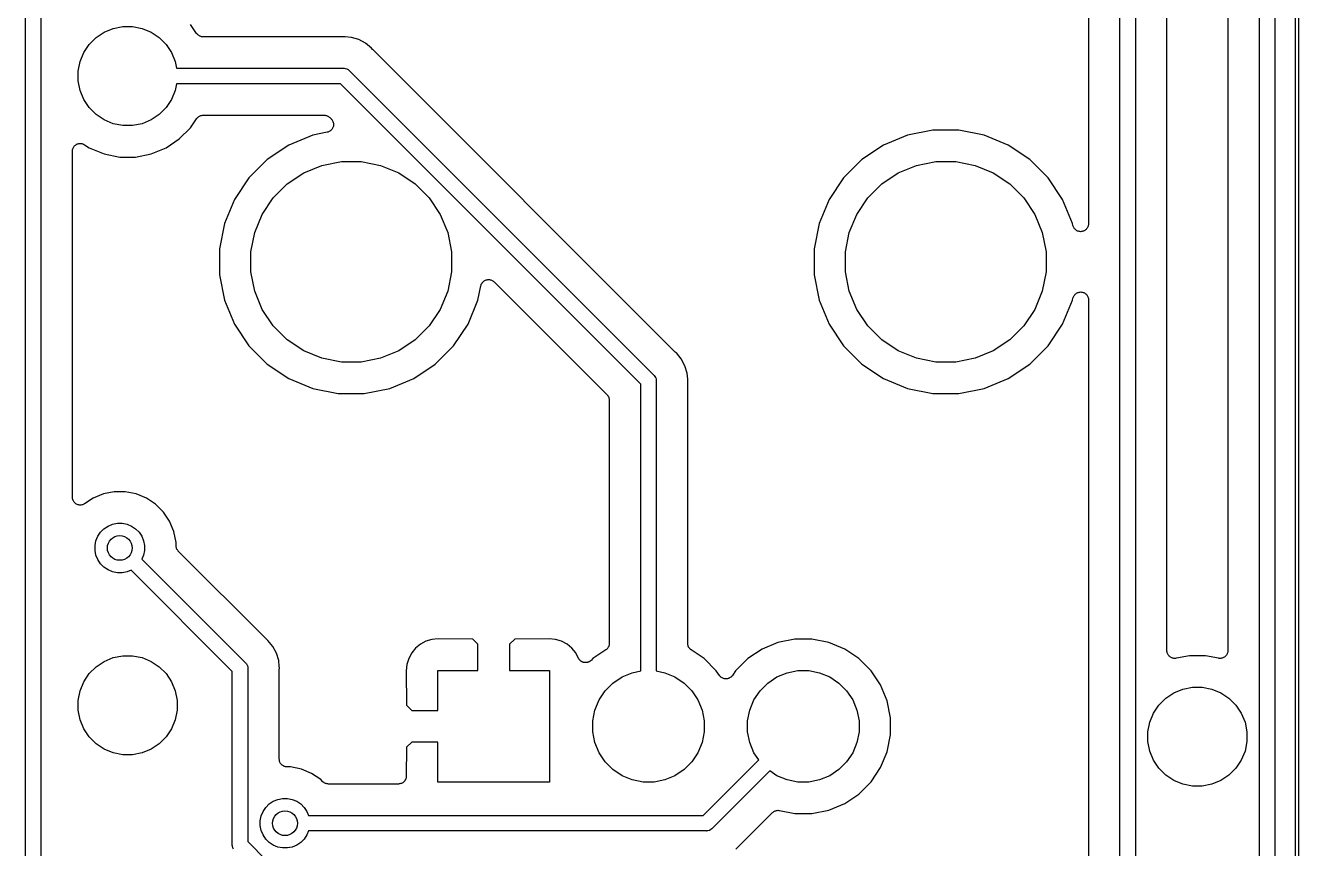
# Model space of a CAD drawing. Extents: x 19 to 115, y -142 to -17.
# Drawn here: x 94.87 to 115.42, y -119.15 to -105.86 of the extents above; entities that cross this region are included whole.
import ezdxf

# ---------------------------------------------------------------- set-up
doc = ezdxf.new("R2010")
doc.units = 0
doc.layers.add('BLACK', color=7, linetype='CONTINUOUS')

msp = doc.modelspace()

# ---------------------------------------------------------------- linework, layer by layer
at = {"layer": 'BLACK', "linetype": 'CONTINUOUS'}
for p, q in [((115.375, -142.215), (115.375, -16.705)), ((115.425, -16.6812), (115.425, -142.239)), ((115.042, -99.0481), (115.042, -130.582)), ((114.792, -130.536), (114.792, -99.0938)), ((114.284, -99.3568), (114.284, -115.957)), ((94.87, -126.739), (94.87, -99.9468)), ((95.12, -99.9011), (95.12, -126.693)), ((112.542, -122.002), (112.542, -100.694)), ((112.792, -100.648), (112.792, -121.956)), ((113.3, -115.957), (113.3, -100.679)), ((112.034, -100.957), (112.034, -109.066)), ((97.6324, -105.991), (97.536, -105.846)), ((95.8986, -106.17), (96.01, -106.059)), ((96.01, -106.059), (96.1411, -105.971)), ((96.1411, -105.971), (96.2866, -105.911)), ((96.2866, -105.911), (96.4412, -105.88)), ((96.4412, -105.88), (96.5988, -105.88)), ((96.5988, -105.88), (96.7534, -105.911)), ((96.7534, -105.911), (96.8989, -105.971)), ((96.8989, -105.971), (97.03, -106.059)), ((97.03, -106.059), (97.1414, -106.17)), ((97.6399, -106), (97.6324, -105.991)), ((97.6473, -106.009), (97.6399, -106)), ((97.6478, -106.009), (97.6473, -106.009)), ((97.6482, -106.01), (97.6478, -106.009)), ((97.6573, -106.017), (97.6482, -106.01)), ((97.6663, -106.025), (97.6573, -106.017)), ((97.6668, -106.025), (97.6663, -106.025)), ((97.6673, -106.025), (97.6668, -106.025)), ((97.6777, -106.031), (97.6673, -106.025)), ((97.688, -106.037), (97.6777, -106.031)), ((97.6886, -106.037), (97.688, -106.037)), ((97.6891, -106.037), (97.6886, -106.037)), ((97.7004, -106.041), (97.6891, -106.037)), ((97.7116, -106.044), (97.7004, -106.041)), ((97.7122, -106.044), (97.7116, -106.044)), ((97.7128, -106.044), (97.7122, -106.044)), ((97.7246, -106.046), (97.7128, -106.044)), ((97.7363, -106.047), (97.7246, -106.046)), ((97.7375, -106.047), (97.7363, -106.047)), ((97.738, -106.047), (97.7375, -106.047)), ((97.7375, -106.047), (97.7375, -106.047)), ((97.7375, -106.047), (97.7375, -106.047)), ((99.9713, -106.047), (97.738, -106.047)), ((99.9766, -106.046), (99.9713, -106.047)), ((99.982, -106.047), (99.9766, -106.046)), ((99.9837, -106.046), (99.982, -106.047)), ((100.009, -106.044), (99.9837, -106.046)), ((100.033, -106.046), (100.009, -106.044)), ((100.133, -106.056), (100.033, -106.046)), ((100.033, -106.046), (100.033, -106.046)), ((100.252, -106.092), (100.133, -106.056)), ((95.811, -106.301), (95.8986, -106.17)), ((97.1414, -106.17), (97.229, -106.301)), ((100.362, -106.151), (100.252, -106.092)), ((100.458, -106.23), (100.362, -106.151)), ((100.474, -106.25), (100.458, -106.23)), ((100.478, -106.253), (100.474, -106.25)), ((100.481, -106.258), (100.478, -106.253)), ((100.483, -106.259), (100.481, -106.258)), ((105.351, -111.127), (100.483, -106.259)), ((95.72, -106.601), (95.7507, -106.447)), ((95.7507, -106.447), (95.811, -106.301)), ((97.229, -106.301), (97.2893, -106.447)), ((97.2893, -106.447), (97.3108, -106.555)), ((95.72, -106.759), (95.72, -106.601)), ((97.3108, -106.555), (100.002, -106.555)), ((100.002, -106.555), (100.009, -106.554)), ((100.009, -106.554), (100.015, -106.555)), ((100.015, -106.555), (100.015, -106.555)), ((100.015, -106.555), (100.033, -106.557)), ((100.033, -106.557), (100.057, -106.564)), ((100.057, -106.564), (100.078, -106.576)), ((100.078, -106.576), (100.097, -106.591)), ((100.097, -106.591), (100.101, -106.596)), ((100.101, -106.596), (105.014, -111.509)), ((95.7507, -106.913), (95.72, -106.759)), ((97.3108, -106.805), (97.2893, -106.913)), ((99.9568, -106.805), (97.3108, -106.805)), ((104.805, -111.653), (99.9568, -106.805)), ((95.811, -107.059), (95.7507, -106.913)), ((95.8986, -107.19), (95.811, -107.059)), ((97.229, -107.059), (97.1414, -107.19)), ((97.2893, -106.913), (97.229, -107.059)), ((96.01, -107.301), (95.8986, -107.19)), ((97.1414, -107.19), (97.03, -107.301)), ((96.1411, -107.389), (96.01, -107.301)), ((96.2866, -107.449), (96.1411, -107.389)), ((96.4412, -107.48), (96.2866, -107.449)), ((96.5988, -107.48), (96.4412, -107.48)), ((96.7534, -107.449), (96.5988, -107.48)), ((96.8989, -107.389), (96.7534, -107.449)), ((97.03, -107.301), (96.8989, -107.389)), ((97.536, -107.514), (97.6324, -107.369)), ((97.6324, -107.369), (97.6327, -107.369)), ((97.6327, -107.369), (97.6328, -107.369)), ((97.6328, -107.369), (97.6334, -107.368)), ((97.6328, -107.369), (97.6328, -107.369)), ((97.6334, -107.368), (97.6411, -107.359)), ((97.6411, -107.359), (97.6486, -107.35)), ((97.6486, -107.35), (97.649, -107.35)), ((97.649, -107.35), (97.6494, -107.349)), ((97.6494, -107.349), (97.6587, -107.342)), ((97.6587, -107.342), (97.6678, -107.334)), ((97.6678, -107.334), (97.6683, -107.334)), ((97.6683, -107.334), (97.6688, -107.334)), ((97.6688, -107.334), (97.6793, -107.328)), ((97.6793, -107.328), (97.6896, -107.323)), ((97.6896, -107.323), (97.6902, -107.322)), ((97.6902, -107.322), (97.6908, -107.322)), ((97.6908, -107.322), (97.7021, -107.319)), ((97.7021, -107.319), (97.7134, -107.315)), ((97.7134, -107.315), (97.714, -107.315)), ((97.714, -107.315), (97.7146, -107.315)), ((97.7146, -107.315), (97.7264, -107.314)), ((97.7264, -107.314), (97.738, -107.313)), ((97.738, -107.313), (99.6938, -107.313)), ((99.6938, -107.313), (99.6942, -107.313)), ((99.6942, -107.313), (99.6942, -107.313)), ((99.6942, -107.313), (99.6943, -107.313)), ((99.6943, -107.313), (99.6956, -107.313)), ((99.6956, -107.313), (99.7072, -107.314)), ((99.7072, -107.314), (99.7189, -107.316)), ((99.7189, -107.316), (99.7195, -107.316)), ((99.7195, -107.316), (99.7202, -107.316)), ((99.7202, -107.316), (99.7314, -107.319)), ((99.7314, -107.319), (99.7426, -107.323)), ((99.7426, -107.323), (99.7432, -107.323)), ((99.7432, -107.323), (99.7438, -107.323)), ((99.7438, -107.323), (99.7541, -107.329)), ((99.7541, -107.329), (99.7644, -107.334)), ((99.7644, -107.334), (99.765, -107.335)), ((99.765, -107.335), (99.7656, -107.335)), ((99.7656, -107.335), (99.7745, -107.343)), ((99.7745, -107.343), (99.7836, -107.35)), ((99.7836, -107.35), (99.8066, -107.373)), ((99.8066, -107.373), (99.8075, -107.374)), ((99.8075, -107.374), (99.8075, -107.374)), ((99.8075, -107.374), (99.8075, -107.374)), ((99.8075, -107.374), (99.8079, -107.374)), ((99.8079, -107.374), (99.8155, -107.384)), ((99.8155, -107.384), (99.823, -107.393)), ((99.823, -107.393), (99.8231, -107.394)), ((99.8231, -107.394), (99.8233, -107.394)), ((99.8233, -107.394), (99.829, -107.405)), ((99.829, -107.405), (99.8345, -107.415)), ((99.8375, -107.501), (99.8339, -107.512)), ((99.8345, -107.415), (99.8346, -107.416)), ((99.8346, -107.416), (99.8347, -107.416)), ((99.8347, -107.416), (99.8382, -107.428)), ((99.8411, -107.489), (99.8375, -107.501)), ((99.8382, -107.428), (99.8415, -107.439)), ((99.8412, -107.489), (99.8411, -107.489)), ((99.8425, -107.476), (99.8412, -107.488)), ((99.8412, -107.488), (99.8412, -107.489)), ((99.8415, -107.439), (99.8416, -107.439)), ((99.8416, -107.439), (99.8416, -107.44)), ((99.8416, -107.44), (99.8427, -107.452)), ((99.8438, -107.464), (99.8425, -107.476)), ((99.8427, -107.452), (99.8438, -107.464)), ((99.8438, -107.464), (99.8438, -107.464)), ((99.8438, -107.464), (99.8438, -107.464)), ((97.1396, -107.839), (97.3538, -107.696)), ((97.3538, -107.696), (97.536, -107.514)), ((99.5093, -107.634), (99.122, -107.794)), ((99.7416, -107.588), (99.5093, -107.634)), ((99.7533, -107.584), (99.7416, -107.588)), ((99.7648, -107.581), (99.7533, -107.584)), ((99.765, -107.58), (99.7648, -107.581)), ((99.7653, -107.58), (99.765, -107.58)), ((99.7759, -107.575), (99.7653, -107.58)), ((99.7867, -107.569), (99.7759, -107.575)), ((99.7869, -107.569), (99.7867, -107.569)), ((99.7872, -107.569), (99.7869, -107.569)), ((99.7964, -107.561), (99.7872, -107.569)), ((99.806, -107.553), (99.7964, -107.561)), ((99.8062, -107.553), (99.806, -107.553)), ((99.8064, -107.553), (99.8062, -107.553)), ((99.814, -107.544), (99.8064, -107.553)), ((99.8218, -107.534), (99.814, -107.544)), ((99.822, -107.534), (99.8218, -107.534)), ((99.8222, -107.534), (99.822, -107.534)), ((99.8279, -107.523), (99.8222, -107.534)), ((99.8337, -107.513), (99.8279, -107.523)), ((99.8338, -107.512), (99.8337, -107.513)), ((99.8339, -107.512), (99.8338, -107.512)), ((109.109, -107.634), (108.722, -107.794)), ((109.52, -107.552), (109.109, -107.634)), ((109.94, -107.552), (109.52, -107.552)), ((110.351, -107.634), (109.94, -107.552)), ((110.738, -107.794), (110.351, -107.634)), ((95.628, -107.893), (95.6294, -107.881)), ((95.628, -107.894), (95.628, -107.893)), ((95.628, -107.893), (95.628, -107.893)), ((95.628, -107.893), (95.628, -107.893)), ((95.628, -107.895), (95.628, -107.894)), ((95.628, -113.482), (95.628, -107.895)), ((95.6294, -107.881), (95.6307, -107.869)), ((95.6307, -107.869), (95.6308, -107.868)), ((95.6307, -107.869), (95.6307, -107.869)), ((95.6308, -107.868), (95.6344, -107.857)), ((95.6344, -107.857), (95.638, -107.845)), ((95.638, -107.845), (95.6382, -107.845)), ((95.6382, -107.845), (95.6383, -107.845)), ((95.6383, -107.845), (95.6441, -107.834)), ((95.6441, -107.834), (95.6499, -107.823)), ((95.6499, -107.823), (95.6501, -107.823)), ((95.6501, -107.823), (95.6502, -107.823)), ((95.6502, -107.823), (95.658, -107.814)), ((95.658, -107.814), (95.6657, -107.804)), ((95.6657, -107.804), (95.666, -107.804)), ((95.666, -107.804), (95.6661, -107.804)), ((95.6661, -107.804), (95.6756, -107.796)), ((95.6756, -107.796), (95.685, -107.789)), ((95.685, -107.789), (95.6852, -107.789)), ((95.6852, -107.789), (95.6854, -107.788)), ((95.6854, -107.788), (95.6962, -107.783)), ((95.6962, -107.783), (95.7069, -107.777)), ((95.7069, -107.777), (95.7072, -107.777)), ((95.7072, -107.777), (95.7074, -107.777)), ((95.7074, -107.777), (95.719, -107.774)), ((95.719, -107.774), (95.7306, -107.77)), ((95.7306, -107.77), (95.7309, -107.77)), ((95.7309, -107.77), (95.7312, -107.77)), ((95.7312, -107.77), (95.7432, -107.769)), ((95.7432, -107.769), (95.7553, -107.768)), ((95.7553, -107.768), (95.7556, -107.768)), ((95.7556, -107.768), (95.7559, -107.768)), ((95.7559, -107.768), (95.7679, -107.769)), ((95.7679, -107.769), (95.78, -107.77)), ((95.78, -107.77), (95.7802, -107.77)), ((95.7802, -107.77), (95.7805, -107.77)), ((95.7805, -107.77), (95.7922, -107.774)), ((95.7922, -107.774), (95.8037, -107.777)), ((95.8037, -107.777), (95.8039, -107.778)), ((95.8039, -107.778), (95.8042, -107.778)), ((95.8042, -107.778), (95.8149, -107.783)), ((95.8149, -107.783), (95.8255, -107.789)), ((95.8255, -107.789), (95.9004, -107.839)), ((95.9004, -107.839), (96.1385, -107.938)), ((96.9015, -107.938), (97.1396, -107.839)), ((99.122, -107.794), (98.7735, -108.027)), ((108.722, -107.794), (108.373, -108.027)), ((111.087, -108.027), (110.738, -107.794)), ((96.1385, -107.938), (96.3912, -107.988)), ((96.3912, -107.988), (96.6488, -107.988)), ((96.6488, -107.988), (96.9015, -107.938)), ((98.7735, -108.027), (98.4771, -108.323)), ((99.6575, -108.122), (99.9704, -108.06)), ((99.9704, -108.06), (100.29, -108.06)), ((100.29, -108.06), (100.603, -108.122)), ((108.373, -108.027), (108.077, -108.323)), ((109.257, -108.122), (109.57, -108.06)), ((109.57, -108.06), (109.89, -108.06)), ((109.89, -108.06), (110.203, -108.122)), ((111.383, -108.323), (111.087, -108.027)), ((98.4771, -108.323), (98.2442, -108.672)), ((99.0973, -108.422), (99.3626, -108.244)), ((99.3626, -108.244), (99.6575, -108.122)), ((100.603, -108.122), (100.897, -108.244)), ((100.897, -108.244), (101.163, -108.422)), ((108.077, -108.323), (107.844, -108.672)), ((108.697, -108.422), (108.963, -108.244)), ((108.963, -108.244), (109.257, -108.122)), ((110.203, -108.122), (110.497, -108.244)), ((110.497, -108.244), (110.763, -108.422)), ((111.616, -108.672), (111.383, -108.323)), ((98.8717, -108.647), (99.0973, -108.422)), ((101.163, -108.422), (101.388, -108.647)), ((108.472, -108.647), (108.697, -108.422)), ((110.763, -108.422), (110.988, -108.647)), ((98.2442, -108.672), (98.0838, -109.059)), ((98.6944, -108.913), (98.8717, -108.647)), ((101.388, -108.647), (101.566, -108.913)), ((107.844, -108.672), (107.684, -109.059)), ((108.294, -108.913), (108.472, -108.647)), ((110.988, -108.647), (111.166, -108.913)), ((111.776, -109.059), (111.616, -108.672)), ((98.5723, -109.207), (98.6944, -108.913)), ((101.566, -108.913), (101.688, -109.207)), ((108.172, -109.207), (108.294, -108.913)), ((111.166, -108.913), (111.288, -109.207)), ((98.0838, -109.059), (98.002, -109.47)), ((107.684, -109.059), (107.602, -109.47)), ((111.782, -109.091), (111.776, -109.059)), ((111.786, -109.103), (111.782, -109.091)), ((111.79, -109.114), (111.786, -109.103)), ((111.795, -109.125), (111.79, -109.114)), ((111.79, -109.114), (111.79, -109.114)), ((111.79, -109.114), (111.79, -109.114)), ((111.801, -109.136), (111.795, -109.125)), ((111.809, -109.146), (111.801, -109.136)), ((111.801, -109.136), (111.801, -109.136)), ((111.801, -109.136), (111.801, -109.136)), ((111.817, -109.155), (111.809, -109.146)), ((112.004, -109.146), (111.996, -109.156)), ((112.012, -109.138), (112.004, -109.146)), ((112.018, -109.127), (112.012, -109.137)), ((112.012, -109.137), (112.012, -109.137)), ((112.012, -109.137), (112.012, -109.138)), ((112.024, -109.116), (112.018, -109.127)), ((112.028, -109.104), (112.024, -109.116)), ((112.024, -109.116), (112.024, -109.116)), ((112.024, -109.116), (112.024, -109.116)), ((112.031, -109.092), (112.028, -109.104)), ((112.033, -109.08), (112.031, -109.092)), ((112.031, -109.092), (112.031, -109.092)), ((112.031, -109.092), (112.031, -109.092)), ((112.034, -109.068), (112.033, -109.08)), ((112.034, -109.066), (112.034, -109.068)), ((98.51, -109.52), (98.5723, -109.207)), ((101.688, -109.207), (101.75, -109.52)), ((108.11, -109.52), (108.172, -109.207)), ((111.288, -109.207), (111.35, -109.52)), ((111.827, -109.163), (111.817, -109.155)), ((111.817, -109.155), (111.817, -109.155)), ((111.817, -109.155), (111.817, -109.155)), ((111.836, -109.171), (111.827, -109.163)), ((111.847, -109.177), (111.836, -109.171)), ((111.836, -109.171), (111.836, -109.171)), ((111.836, -109.171), (111.836, -109.171)), ((111.858, -109.183), (111.847, -109.177)), ((111.87, -109.187), (111.858, -109.183)), ((111.858, -109.183), (111.858, -109.183)), ((111.858, -109.183), (111.858, -109.183)), ((111.881, -109.19), (111.87, -109.187)), ((111.882, -109.19), (111.881, -109.19)), ((111.894, -109.192), (111.882, -109.19)), ((111.882, -109.19), (111.882, -109.19)), ((111.906, -109.193), (111.894, -109.192)), ((111.919, -109.192), (111.906, -109.193)), ((111.906, -109.193), (111.906, -109.193)), ((111.906, -109.193), (111.906, -109.193)), ((111.931, -109.191), (111.919, -109.192)), ((111.943, -109.187), (111.931, -109.19)), ((111.931, -109.19), (111.931, -109.191)), ((111.931, -109.191), (111.931, -109.191)), ((111.955, -109.184), (111.943, -109.187)), ((111.965, -109.178), (111.955, -109.183)), ((111.955, -109.183), (111.955, -109.183)), ((111.955, -109.183), (111.955, -109.184)), ((111.977, -109.172), (111.965, -109.178)), ((111.987, -109.164), (111.977, -109.172)), ((111.977, -109.172), (111.977, -109.172)), ((111.977, -109.172), (111.977, -109.172)), ((111.996, -109.157), (111.987, -109.164)), ((111.996, -109.156), (111.996, -109.156)), ((111.996, -109.156), (111.996, -109.157)), ((98.002, -109.47), (98.002, -109.89)), ((98.51, -109.84), (98.51, -109.52)), ((101.75, -109.52), (101.75, -109.84)), ((107.602, -109.47), (107.602, -109.89)), ((108.11, -109.84), (108.11, -109.52)), ((111.35, -109.52), (111.35, -109.84)), ((98.002, -109.89), (98.0838, -110.301)), ((98.5723, -110.153), (98.51, -109.84)), ((101.75, -109.84), (101.688, -110.153)), ((102.311, -109.972), (102.323, -109.969)), ((102.323, -109.968), (102.335, -109.967)), ((102.323, -109.969), (102.323, -109.968)), ((102.323, -109.968), (102.323, -109.968)), ((102.335, -109.967), (102.347, -109.966)), ((102.347, -109.966), (102.348, -109.966)), ((102.348, -109.966), (102.348, -109.966)), ((102.348, -109.966), (102.36, -109.967)), ((102.36, -109.967), (102.372, -109.969)), ((102.372, -109.969), (102.372, -109.969)), ((102.372, -109.969), (102.373, -109.969)), ((102.373, -109.969), (102.384, -109.972)), ((107.602, -109.89), (107.684, -110.301)), ((108.172, -110.153), (108.11, -109.84)), ((111.35, -109.84), (111.288, -110.153)), ((98.6944, -110.447), (98.5723, -110.153)), ((101.688, -110.153), (101.566, -110.447)), ((102.176, -110.301), (102.222, -110.068)), ((102.222, -110.068), (102.223, -110.067)), ((102.223, -110.067), (102.226, -110.055)), ((102.223, -110.067), (102.223, -110.067)), ((102.223, -110.067), (102.223, -110.067)), ((102.223, -110.067), (102.223, -110.067)), ((102.226, -110.055), (102.23, -110.044)), ((102.23, -110.043), (102.236, -110.032)), ((102.23, -110.044), (102.23, -110.043)), ((102.23, -110.043), (102.23, -110.043)), ((102.236, -110.032), (102.242, -110.022)), ((102.242, -110.021), (102.25, -110.012)), ((102.242, -110.022), (102.242, -110.021)), ((102.242, -110.022), (102.242, -110.022)), ((102.25, -110.012), (102.258, -110.003)), ((102.258, -110.002), (102.268, -109.995)), ((102.258, -110.003), (102.258, -110.002)), ((102.258, -110.003), (102.258, -110.003)), ((102.268, -109.995), (102.277, -109.987)), ((102.277, -109.987), (102.277, -109.987)), ((102.277, -109.987), (102.278, -109.987)), ((102.278, -109.987), (102.288, -109.981)), ((102.288, -109.981), (102.299, -109.976)), ((102.299, -109.976), (102.3, -109.975)), ((102.299, -109.976), (102.299, -109.976)), ((102.3, -109.975), (102.311, -109.972)), ((102.384, -109.972), (102.396, -109.976)), ((102.396, -109.976), (102.396, -109.976)), ((102.396, -109.976), (102.396, -109.976)), ((102.396, -109.976), (102.407, -109.982)), ((102.407, -109.982), (102.418, -109.988)), ((102.418, -109.988), (102.418, -109.988)), ((102.418, -109.988), (102.418, -109.988)), ((102.418, -109.988), (102.427, -109.996)), ((102.427, -109.996), (102.437, -110.003)), ((102.437, -110.003), (104.26, -111.826)), ((108.294, -110.447), (108.172, -110.153)), ((111.288, -110.153), (111.166, -110.447)), ((111.86, -110.176), (111.872, -110.173)), ((111.872, -110.173), (111.883, -110.169)), ((111.883, -110.169), (111.896, -110.168)), ((111.883, -110.169), (111.883, -110.169)), ((111.883, -110.169), (111.883, -110.169)), ((111.896, -110.168), (111.908, -110.167)), ((111.908, -110.167), (111.908, -110.167)), ((111.908, -110.167), (111.908, -110.167)), ((111.908, -110.167), (111.921, -110.169)), ((111.921, -110.169), (111.933, -110.17)), ((111.933, -110.17), (111.933, -110.17)), ((111.933, -110.17), (111.933, -110.17)), ((111.933, -110.17), (111.945, -110.174)), ((111.945, -110.174), (111.956, -110.177)), ((98.0838, -110.301), (98.2442, -110.688)), ((102.016, -110.688), (102.176, -110.301)), ((107.684, -110.301), (107.844, -110.688)), ((111.616, -110.688), (111.776, -110.301)), ((111.776, -110.301), (111.782, -110.269)), ((111.782, -110.269), (111.783, -110.268)), ((111.783, -110.268), (111.787, -110.256)), ((111.783, -110.268), (111.783, -110.268)), ((111.783, -110.268), (111.783, -110.268)), ((111.783, -110.268), (111.783, -110.268)), ((111.787, -110.256), (111.79, -110.244)), ((111.79, -110.244), (111.797, -110.233)), ((111.79, -110.244), (111.79, -110.244)), ((111.79, -110.244), (111.79, -110.244)), ((111.797, -110.233), (111.802, -110.222)), ((111.802, -110.222), (111.811, -110.212)), ((111.802, -110.222), (111.802, -110.222)), ((111.802, -110.222), (111.802, -110.222)), ((111.811, -110.212), (111.818, -110.203)), ((111.818, -110.203), (111.828, -110.196)), ((111.818, -110.203), (111.818, -110.203)), ((111.818, -110.203), (111.818, -110.203)), ((111.828, -110.196), (111.837, -110.188)), ((111.837, -110.188), (111.838, -110.188)), ((111.838, -110.188), (111.849, -110.182)), ((111.838, -110.188), (111.838, -110.188)), ((111.849, -110.182), (111.859, -110.176)), ((111.859, -110.176), (111.859, -110.176)), ((111.859, -110.176), (111.86, -110.176)), ((111.956, -110.177), (111.956, -110.177)), ((111.956, -110.177), (111.956, -110.177)), ((111.956, -110.177), (111.967, -110.183)), ((111.967, -110.183), (111.978, -110.189)), ((111.978, -110.189), (111.978, -110.189)), ((111.978, -110.189), (111.978, -110.189)), ((111.978, -110.189), (111.988, -110.197)), ((111.988, -110.197), (111.997, -110.205)), ((111.997, -110.205), (111.997, -110.205)), ((111.997, -110.205), (111.997, -110.205)), ((111.997, -110.205), (112.005, -110.214)), ((112.005, -110.214), (112.013, -110.224)), ((112.013, -110.224), (112.013, -110.224)), ((112.013, -110.224), (112.013, -110.224)), ((112.013, -110.224), (112.018, -110.235)), ((112.018, -110.235), (112.024, -110.246)), ((112.024, -110.246), (112.024, -110.246)), ((112.024, -110.246), (112.024, -110.246)), ((112.024, -110.246), (112.028, -110.258)), ((112.028, -110.258), (112.032, -110.27)), ((112.032, -110.27), (112.032, -110.27)), ((112.032, -110.27), (112.032, -110.27)), ((112.032, -110.27), (112.033, -110.282)), ((112.033, -110.282), (112.034, -110.294)), ((112.034, -110.294), (112.034, -121.971)), ((98.8717, -110.713), (98.6944, -110.447)), ((101.566, -110.447), (101.388, -110.713)), ((108.472, -110.713), (108.294, -110.447)), ((111.166, -110.447), (110.988, -110.713)), ((98.2442, -110.688), (98.4771, -111.037)), ((99.0973, -110.938), (98.8717, -110.713)), ((101.388, -110.713), (101.163, -110.938)), ((101.783, -111.037), (102.016, -110.688)), ((107.844, -110.688), (108.077, -111.037)), ((108.697, -110.938), (108.472, -110.713)), ((110.988, -110.713), (110.763, -110.938)), ((111.383, -111.037), (111.616, -110.688)), ((99.3626, -111.116), (99.0973, -110.938)), ((101.163, -110.938), (100.897, -111.116)), ((108.963, -111.116), (108.697, -110.938)), ((110.763, -110.938), (110.497, -111.116)), ((98.4771, -111.037), (98.7735, -111.333)), ((99.6575, -111.238), (99.3626, -111.116)), ((100.897, -111.116), (100.603, -111.238)), ((101.487, -111.333), (101.783, -111.037)), ((105.355, -111.131), (105.351, -111.127)), ((105.359, -111.135), (105.355, -111.131)), ((105.36, -111.136), (105.359, -111.135)), ((105.38, -111.152), (105.36, -111.136)), ((105.459, -111.248), (105.38, -111.152)), ((108.077, -111.037), (108.373, -111.333)), ((109.257, -111.238), (108.963, -111.116)), ((110.497, -111.116), (110.203, -111.238)), ((111.087, -111.333), (111.383, -111.037)), ((98.7735, -111.333), (99.122, -111.566)), ((99.9704, -111.3), (99.6575, -111.238)), ((100.29, -111.3), (99.9704, -111.3)), ((100.603, -111.238), (100.29, -111.3)), ((101.138, -111.566), (101.487, -111.333)), ((105.518, -111.358), (105.459, -111.248)), ((105.554, -111.477), (105.518, -111.358)), ((108.373, -111.333), (108.722, -111.566)), ((109.57, -111.3), (109.257, -111.238)), ((109.89, -111.3), (109.57, -111.3)), ((110.203, -111.238), (109.89, -111.3)), ((110.738, -111.566), (111.087, -111.333)), ((99.122, -111.566), (99.5093, -111.726)), ((100.751, -111.726), (101.138, -111.566)), ((105.014, -111.509), (105.019, -111.513)), ((105.019, -111.513), (105.023, -111.517)), ((105.023, -111.517), (105.034, -111.532)), ((105.034, -111.532), (105.044, -111.55)), ((105.044, -111.55), (105.046, -111.553)), ((105.046, -111.553), (105.053, -111.577)), ((105.053, -111.577), (105.055, -111.595)), ((105.055, -111.595), (105.055, -111.595)), ((105.055, -111.595), (105.056, -111.601)), ((105.056, -111.601), (105.055, -111.608)), ((105.055, -111.608), (105.055, -116.287)), ((105.564, -111.576), (105.554, -111.477)), ((105.564, -111.577), (105.564, -111.576)), ((105.566, -111.601), (105.564, -111.577)), ((105.564, -111.626), (105.566, -111.601)), ((108.722, -111.566), (109.109, -111.726)), ((110.351, -111.726), (110.738, -111.566)), ((99.5093, -111.726), (99.9204, -111.808)), ((99.9204, -111.808), (100.34, -111.808)), ((100.34, -111.808), (100.751, -111.726)), ((104.805, -116.287), (104.805, -111.653)), ((105.563, -111.637), (105.564, -111.632)), ((105.563, -111.639), (105.563, -111.637)), ((105.563, -115.842), (105.563, -111.639)), ((105.564, -111.632), (105.564, -111.626)), ((109.109, -111.726), (109.52, -111.808)), ((109.52, -111.808), (109.94, -111.808)), ((109.94, -111.808), (110.351, -111.726)), ((104.26, -111.826), (104.26, -111.827)), ((104.26, -111.827), (104.26, -111.827)), ((104.26, -111.827), (104.26, -111.827)), ((104.26, -111.827), (104.261, -111.828)), ((104.261, -111.828), (104.268, -111.837)), ((104.268, -111.837), (104.276, -111.846)), ((104.276, -111.846), (104.276, -111.847)), ((104.276, -111.847), (104.277, -111.847)), ((104.277, -111.847), (104.282, -111.857)), ((104.282, -111.857), (104.287, -111.868)), ((104.287, -111.868), (104.288, -111.868)), ((104.288, -111.868), (104.288, -111.869)), ((104.288, -111.869), (104.291, -111.88)), ((104.291, -111.88), (104.295, -111.892)), ((104.295, -111.892), (104.295, -111.892)), ((104.295, -111.892), (104.295, -111.893)), ((104.295, -111.893), (104.296, -111.905)), ((104.296, -111.905), (104.297, -111.916)), ((104.297, -111.916), (104.297, -115.842)), ((96.1281, -113.427), (95.9629, -113.495)), ((96.3036, -113.392), (96.1281, -113.427)), ((96.4824, -113.392), (96.3036, -113.392)), ((96.6579, -113.427), (96.4824, -113.392)), ((96.8231, -113.495), (96.6579, -113.427)), ((95.6292, -113.493), (95.628, -113.482)), ((95.6303, -113.506), (95.6292, -113.493)), ((95.6304, -113.506), (95.6303, -113.506)), ((95.6339, -113.518), (95.6304, -113.506)), ((95.6304, -113.506), (95.6304, -113.506)), ((95.6374, -113.529), (95.6339, -113.518)), ((95.6375, -113.53), (95.6374, -113.529)), ((95.6376, -113.53), (95.6375, -113.53)), ((95.6433, -113.541), (95.6376, -113.53)), ((95.6489, -113.551), (95.6433, -113.541)), ((95.6491, -113.552), (95.6489, -113.551)), ((95.6492, -113.552), (95.6491, -113.552)), ((95.6569, -113.561), (95.6492, -113.552)), ((95.6645, -113.571), (95.6569, -113.561)), ((95.6647, -113.571), (95.6645, -113.571)), ((95.6649, -113.571), (95.6647, -113.571)), ((95.6742, -113.579), (95.6649, -113.571)), ((95.6835, -113.586), (95.6742, -113.579)), ((95.6838, -113.587), (95.6835, -113.586)), ((95.684, -113.587), (95.6838, -113.587)), ((95.6946, -113.593), (95.684, -113.587)), ((95.7053, -113.598), (95.6946, -113.593)), ((95.7055, -113.598), (95.7053, -113.598)), ((95.7058, -113.599), (95.7055, -113.598)), ((95.7174, -113.602), (95.7058, -113.599)), ((95.7289, -113.606), (95.7174, -113.602)), ((95.7292, -113.606), (95.7289, -113.606)), ((95.7295, -113.606), (95.7292, -113.606)), ((95.7415, -113.607), (95.7295, -113.606)), ((95.7535, -113.609), (95.7415, -113.607)), ((95.7538, -113.608), (95.7535, -113.609)), ((95.7541, -113.609), (95.7538, -113.608)), ((95.7661, -113.607), (95.7541, -113.609)), ((95.7782, -113.606), (95.7661, -113.607)), ((95.7785, -113.606), (95.7782, -113.606)), ((95.7788, -113.606), (95.7785, -113.606)), ((95.7903, -113.603), (95.7788, -113.606)), ((95.8021, -113.599), (95.7903, -113.603)), ((95.8023, -113.599), (95.8021, -113.599)), ((95.8026, -113.599), (95.8023, -113.599)), ((95.8132, -113.594), (95.8026, -113.599)), ((95.8241, -113.588), (95.8132, -113.594)), ((95.8245, -113.588), (95.8241, -113.588)), ((95.8255, -113.587), (95.8245, -113.588)), ((95.8245, -113.588), (95.8245, -113.588)), ((95.8245, -113.588), (95.8245, -113.588)), ((95.9629, -113.495), (95.8255, -113.587)), ((96.9718, -113.595), (96.8231, -113.495)), ((97.0983, -113.721), (96.9718, -113.595)), ((97.1977, -113.87), (97.0983, -113.721)), ((97.2661, -114.035), (97.1977, -113.87)), ((96.0385, -114.111), (96.0823, -114.045)), ((96.0823, -114.045), (96.138, -113.989)), ((96.138, -113.989), (96.2035, -113.946)), ((96.2035, -113.946), (96.2763, -113.915)), ((96.2763, -113.915), (96.3536, -113.9)), ((96.3536, -113.9), (96.4324, -113.9)), ((96.4324, -113.9), (96.5097, -113.915)), ((96.5097, -113.915), (96.5825, -113.946)), ((96.5825, -113.946), (96.648, -113.989)), ((96.648, -113.989), (96.7037, -114.045)), ((96.7037, -114.045), (96.7475, -114.111)), ((97.301, -114.211), (97.2661, -114.035)), ((95.993, -114.261), (96.0084, -114.183)), ((95.993, -114.339), (95.993, -114.261)), ((96.0084, -114.183), (96.0385, -114.111)), ((96.7475, -114.111), (96.7776, -114.183)), ((96.7776, -114.183), (96.793, -114.261)), ((96.793, -114.261), (96.793, -114.339)), ((97.301, -114.26), (97.301, -114.211)), ((97.3021, -114.272), (97.301, -114.26)), ((97.3032, -114.284), (97.3021, -114.272)), ((97.3034, -114.284), (97.3032, -114.284)), ((97.3034, -114.285), (97.3034, -114.284)), ((97.3068, -114.296), (97.3034, -114.285)), ((96.0084, -114.417), (95.993, -114.339)), ((96.0385, -114.489), (96.0084, -114.417)), ((96.0823, -114.555), (96.0385, -114.489)), ((96.7776, -114.417), (96.7509, -114.481)), ((96.7509, -114.481), (98.4191, -116.149)), ((96.793, -114.339), (96.7776, -114.417)), ((97.3101, -114.307), (97.3068, -114.296)), ((97.3104, -114.308), (97.3101, -114.307)), ((97.3106, -114.309), (97.3104, -114.308)), ((97.3161, -114.319), (97.3106, -114.309)), ((97.3215, -114.329), (97.3161, -114.319)), ((97.3219, -114.33), (97.3215, -114.329)), ((97.3222, -114.33), (97.3219, -114.33)), ((97.3296, -114.34), (97.3222, -114.33)), ((97.337, -114.349), (97.3296, -114.34)), ((97.3379, -114.35), (97.337, -114.349)), ((97.3382, -114.35), (97.3379, -114.35)), ((97.3379, -114.35), (97.3379, -114.35)), ((97.3379, -114.35), (97.3379, -114.35)), ((98.7562, -115.768), (97.3382, -114.35)), ((96.138, -114.611), (96.0823, -114.555)), ((96.2035, -114.654), (96.138, -114.611)), ((96.2763, -114.685), (96.2035, -114.654)), ((96.3536, -114.7), (96.2763, -114.685)), ((96.5097, -114.685), (96.4324, -114.7)), ((96.5741, -114.658), (96.5097, -114.685)), ((98.21, -116.294), (96.5741, -114.658)), ((96.4324, -114.7), (96.3536, -114.7)), ((98.7603, -115.771), (98.7562, -115.768)), ((98.7641, -115.775), (98.7603, -115.771)), ((98.7654, -115.776), (98.7641, -115.775)), ((98.7848, -115.792), (98.7654, -115.776)), ((98.8639, -115.889), (98.7848, -115.792)), ((98.9226, -115.999), (98.8639, -115.889)), ((101.169, -115.919), (101.106, -115.996)), ((101.246, -115.856), (101.169, -115.919)), ((101.335, -115.808), (101.246, -115.856)), ((101.43, -115.779), (101.335, -115.808)), ((101.536, -115.769), (101.43, -115.779)), ((102.091, -115.772), (101.536, -115.769)), ((102.176, -115.856), (102.091, -115.772)), ((102.176, -116.28), (102.176, -115.856)), ((102.769, -115.772), (102.684, -115.856)), ((102.684, -115.856), (102.684, -116.28)), ((103.324, -115.769), (102.769, -115.772)), ((103.43, -115.779), (103.324, -115.769)), ((103.525, -115.808), (103.43, -115.779)), ((103.614, -115.856), (103.525, -115.808)), ((103.691, -115.919), (103.614, -115.856)), ((103.754, -115.996), (103.691, -115.919)), ((104.267, -115.923), (104.26, -115.932)), ((104.275, -115.913), (104.267, -115.923)), ((104.281, -115.902), (104.275, -115.912)), ((104.275, -115.912), (104.275, -115.913)), ((104.275, -115.913), (104.275, -115.913)), ((104.287, -115.892), (104.281, -115.902)), ((104.291, -115.879), (104.287, -115.891)), ((104.287, -115.891), (104.287, -115.891)), ((104.287, -115.891), (104.287, -115.892)), ((104.294, -115.868), (104.291, -115.879)), ((104.296, -115.855), (104.294, -115.867)), ((104.294, -115.867), (104.294, -115.867)), ((104.294, -115.867), (104.294, -115.868)), ((104.297, -115.843), (104.296, -115.855)), ((104.297, -115.842), (104.297, -115.842)), ((104.297, -115.842), (104.297, -115.842)), ((104.297, -115.842), (104.297, -115.842)), ((104.297, -115.842), (104.297, -115.843)), ((105.564, -115.853), (105.563, -115.842)), ((105.565, -115.865), (105.564, -115.853)), ((105.565, -115.866), (105.565, -115.865)), ((105.569, -115.878), (105.565, -115.866)), ((105.565, -115.866), (105.565, -115.866)), ((105.572, -115.889), (105.569, -115.878)), ((105.573, -115.89), (105.572, -115.889)), ((105.572, -115.889), (105.572, -115.889)), ((105.578, -115.9), (105.573, -115.89)), ((105.584, -115.911), (105.578, -115.9)), ((105.584, -115.912), (105.584, -115.911)), ((105.584, -115.911), (105.584, -115.911)), ((105.592, -115.921), (105.584, -115.912)), ((105.599, -115.93), (105.592, -115.921)), ((105.599, -115.931), (105.599, -115.93)), ((107.019, -115.826), (106.763, -115.932)), ((107.291, -115.772), (107.019, -115.826)), ((107.569, -115.772), (107.291, -115.772)), ((107.841, -115.826), (107.569, -115.772)), ((108.097, -115.932), (107.841, -115.826)), ((96.01, -116.219), (96.1411, -116.131)), ((96.1411, -116.131), (96.2866, -116.071)), ((96.2866, -116.071), (96.4412, -116.04)), ((96.4412, -116.04), (96.5988, -116.04)), ((96.5988, -116.04), (96.7534, -116.071)), ((96.7534, -116.071), (96.8989, -116.131)), ((96.8989, -116.131), (97.03, -116.219)), ((98.9588, -116.118), (98.9226, -115.999)), ((98.9686, -116.217), (98.9588, -116.118)), ((101.058, -116.085), (101.029, -116.18)), ((101.106, -115.996), (101.058, -116.085)), ((103.802, -116.085), (103.754, -115.996)), ((103.805, -116.09), (103.802, -116.085)), ((103.808, -116.095), (103.805, -116.09)), ((103.812, -116.1), (103.808, -116.095)), ((103.816, -116.106), (103.812, -116.1)), ((103.82, -116.11), (103.816, -116.106)), ((103.823, -116.114), (103.82, -116.11)), ((103.829, -116.119), (103.823, -116.114)), ((103.833, -116.123), (103.829, -116.119)), ((103.838, -116.127), (103.833, -116.123)), ((103.842, -116.13), (103.838, -116.127)), ((103.848, -116.133), (103.842, -116.13)), ((103.854, -116.137), (103.848, -116.133)), ((103.978, -116.135), (103.973, -116.138)), ((103.983, -116.132), (103.978, -116.135)), ((103.988, -116.128), (103.983, -116.132)), ((103.994, -116.124), (103.988, -116.128)), ((103.998, -116.12), (103.994, -116.124)), ((104.002, -116.116), (103.998, -116.12)), ((104.004, -116.115), (104.002, -116.116)), ((104.032, -116.086), (104.004, -116.115)), ((104.241, -115.947), (104.032, -116.086)), ((104.25, -115.94), (104.241, -115.947)), ((104.259, -115.932), (104.25, -115.94)), ((104.26, -115.932), (104.259, -115.932)), ((104.259, -115.932), (104.259, -115.932)), ((105.6, -115.931), (105.599, -115.931)), ((105.609, -115.939), (105.6, -115.931)), ((105.618, -115.946), (105.609, -115.939)), ((105.619, -115.947), (105.618, -115.946)), ((105.828, -116.086), (105.619, -115.947)), ((105.619, -115.947), (105.619, -115.947)), ((105.619, -115.947), (105.619, -115.947)), ((105.619, -115.947), (105.619, -115.947)), ((106.024, -116.282), (105.828, -116.086)), ((106.532, -116.086), (106.336, -116.282)), ((106.763, -115.932), (106.532, -116.086)), ((108.328, -116.086), (108.097, -115.932)), ((108.524, -116.282), (108.328, -116.086)), ((113.301, -115.969), (113.3, -115.957)), ((113.302, -115.981), (113.301, -115.969)), ((113.302, -115.982), (113.302, -115.981)), ((113.306, -115.994), (113.302, -115.982)), ((113.302, -115.982), (113.302, -115.982)), ((113.309, -116.005), (113.306, -115.994)), ((113.309, -116.006), (113.309, -116.005)), ((113.31, -116.006), (113.309, -116.006)), ((113.315, -116.017), (113.31, -116.006)), ((113.321, -116.027), (113.315, -116.017)), ((113.321, -116.028), (113.321, -116.027)), ((113.321, -116.027), (113.321, -116.027)), ((113.329, -116.037), (113.321, -116.028)), ((113.336, -116.046), (113.329, -116.037)), ((113.337, -116.047), (113.336, -116.046)), ((113.346, -116.055), (113.337, -116.047)), ((113.337, -116.047), (113.337, -116.047)), ((113.355, -116.062), (113.346, -116.055)), ((113.356, -116.063), (113.355, -116.062)), ((113.367, -116.069), (113.356, -116.063)), ((113.356, -116.063), (113.356, -116.063)), ((113.377, -116.074), (113.367, -116.069)), ((113.378, -116.075), (113.377, -116.074)), ((113.377, -116.074), (113.377, -116.074)), ((113.389, -116.078), (113.378, -116.075)), ((113.401, -116.082), (113.389, -116.078)), ((113.413, -116.083), (113.401, -116.082)), ((113.401, -116.082), (113.401, -116.082)), ((113.401, -116.082), (113.401, -116.082)), ((113.425, -116.084), (113.413, -116.083)), ((113.426, -116.084), (113.425, -116.084)), ((113.438, -116.083), (113.426, -116.084)), ((113.426, -116.084), (113.426, -116.084)), ((113.45, -116.082), (113.438, -116.083)), ((113.451, -116.082), (113.45, -116.082)), ((113.452, -116.082), (113.451, -116.082)), ((113.451, -116.082), (113.451, -116.082)), ((113.451, -116.082), (113.451, -116.082)), ((113.663, -116.04), (113.452, -116.082)), ((113.921, -116.04), (113.663, -116.04)), ((114.132, -116.082), (113.921, -116.04)), ((114.144, -116.083), (114.132, -116.082)), ((114.156, -116.084), (114.144, -116.083)), ((114.157, -116.084), (114.156, -116.084)), ((114.169, -116.083), (114.157, -116.084)), ((114.157, -116.084), (114.157, -116.084)), ((114.181, -116.082), (114.169, -116.083)), ((114.182, -116.082), (114.181, -116.082)), ((114.181, -116.082), (114.181, -116.082)), ((114.193, -116.079), (114.182, -116.082)), ((114.205, -116.075), (114.193, -116.079)), ((114.216, -116.069), (114.205, -116.075)), ((114.205, -116.075), (114.205, -116.075)), ((114.205, -116.075), (114.205, -116.075)), ((114.227, -116.064), (114.216, -116.069)), ((114.236, -116.056), (114.227, -116.063)), ((114.227, -116.063), (114.227, -116.064)), ((114.227, -116.064), (114.227, -116.064)), ((114.246, -116.048), (114.236, -116.056)), ((114.254, -116.038), (114.246, -116.048)), ((114.246, -116.048), (114.246, -116.048)), ((114.246, -116.048), (114.246, -116.048)), ((114.262, -116.029), (114.254, -116.038)), ((114.268, -116.018), (114.262, -116.029)), ((114.262, -116.029), (114.262, -116.029)), ((114.262, -116.029), (114.262, -116.029)), ((114.274, -116.008), (114.268, -116.018)), ((114.278, -115.995), (114.274, -116.007)), ((114.274, -116.007), (114.274, -116.007)), ((114.274, -116.007), (114.274, -116.008)), ((114.281, -115.984), (114.278, -115.995)), ((114.283, -115.971), (114.281, -115.983)), ((114.281, -115.983), (114.281, -115.984)), ((114.281, -115.984), (114.281, -115.984)), ((114.284, -115.959), (114.283, -115.971)), ((114.284, -115.957), (114.284, -115.958)), ((114.284, -115.958), (114.284, -115.958)), ((114.284, -115.958), (114.284, -115.959)), ((114.284, -115.959), (114.284, -115.959)), ((95.811, -116.461), (95.8986, -116.33)), ((95.8986, -116.33), (96.01, -116.219)), ((97.03, -116.219), (97.1414, -116.33)), ((97.1414, -116.33), (97.229, -116.461)), ((98.21, -119.087), (98.21, -116.294)), ((98.4191, -116.149), (98.4238, -116.153)), ((98.4238, -116.153), (98.4277, -116.158)), ((98.4277, -116.158), (98.4277, -116.158)), ((98.4277, -116.158), (98.4341, -116.166)), ((98.4341, -116.166), (98.4394, -116.172)), ((98.4394, -116.172), (98.451, -116.194)), ((98.451, -116.194), (98.4582, -116.217)), ((98.4582, -116.217), (98.46, -116.236)), ((98.46, -116.236), (98.46, -116.236)), ((98.46, -116.236), (98.4606, -116.242)), ((98.4606, -116.242), (98.46, -116.248)), ((98.46, -116.248), (98.46, -119.041)), ((98.968, -116.278), (98.9686, -116.272)), ((98.968, -116.279), (98.968, -116.278)), ((98.968, -117.71), (98.968, -116.279)), ((98.9711, -116.242), (98.9686, -116.217)), ((98.9686, -116.217), (98.9686, -116.217)), ((98.9686, -116.267), (98.9711, -116.242)), ((98.9686, -116.272), (98.9686, -116.267)), ((101.029, -116.18), (101.019, -116.286)), ((101.019, -116.286), (101.022, -116.841)), ((101.53, -116.926), (101.53, -116.28)), ((101.53, -116.28), (102.176, -116.28)), ((102.684, -116.28), (103.33, -116.28)), ((103.33, -116.28), (103.33, -118.08)), ((103.859, -116.139), (103.854, -116.137)), ((103.864, -116.142), (103.859, -116.139)), ((103.871, -116.144), (103.864, -116.142)), ((103.877, -116.147), (103.871, -116.144)), ((103.882, -116.148), (103.877, -116.147)), ((103.888, -116.15), (103.882, -116.148)), ((103.894, -116.15), (103.888, -116.15)), ((103.901, -116.152), (103.894, -116.15)), ((103.907, -116.152), (103.901, -116.152)), ((103.913, -116.152), (103.907, -116.152)), ((103.919, -116.152), (103.913, -116.152)), ((103.926, -116.152), (103.919, -116.152)), ((103.931, -116.151), (103.926, -116.152)), ((103.937, -116.15), (103.931, -116.151)), ((103.944, -116.148), (103.937, -116.15)), ((103.95, -116.147), (103.944, -116.148)), ((103.955, -116.145), (103.95, -116.147)), ((103.961, -116.143), (103.955, -116.145)), ((103.967, -116.14), (103.961, -116.143)), ((103.973, -116.138), (103.967, -116.14)), ((104.504, -116.382), (104.667, -116.315)), ((104.667, -116.315), (104.805, -116.287)), ((105.055, -116.287), (105.193, -116.315)), ((105.193, -116.315), (105.356, -116.382)), ((106.074, -116.358), (106.024, -116.282)), ((106.336, -116.282), (106.286, -116.358)), ((107.004, -116.382), (107.167, -116.315)), ((107.167, -116.315), (107.341, -116.28)), ((107.341, -116.28), (107.519, -116.28)), ((107.519, -116.28), (107.693, -116.315)), ((107.693, -116.315), (107.856, -116.382)), ((108.678, -116.513), (108.524, -116.282)), ((95.7507, -116.607), (95.811, -116.461)), ((97.229, -116.461), (97.2893, -116.607)), ((104.231, -116.606), (104.356, -116.481)), ((104.356, -116.481), (104.504, -116.382)), ((105.356, -116.382), (105.504, -116.481)), ((105.504, -116.481), (105.629, -116.606)), ((106.082, -116.368), (106.074, -116.358)), ((106.09, -116.377), (106.082, -116.368)), ((106.09, -116.378), (106.09, -116.377)), ((106.09, -116.377), (106.09, -116.377)), ((106.099, -116.385), (106.09, -116.378)), ((106.109, -116.393), (106.099, -116.385)), ((106.12, -116.399), (106.109, -116.393)), ((106.109, -116.393), (106.109, -116.393)), ((106.109, -116.393), (106.109, -116.393)), ((106.13, -116.405), (106.12, -116.399)), ((106.131, -116.405), (106.13, -116.405)), ((106.143, -116.409), (106.131, -116.405)), ((106.131, -116.405), (106.131, -116.405)), ((106.154, -116.412), (106.143, -116.409)), ((106.155, -116.412), (106.154, -116.412)), ((106.154, -116.412), (106.154, -116.412)), ((106.167, -116.414), (106.155, -116.412)), ((106.179, -116.415), (106.167, -116.414)), ((106.191, -116.414), (106.179, -116.415)), ((106.179, -116.415), (106.179, -116.415)), ((106.179, -116.415), (106.179, -116.415)), ((106.203, -116.413), (106.191, -116.414)), ((106.204, -116.413), (106.203, -116.413)), ((106.216, -116.409), (106.204, -116.413)), ((106.204, -116.413), (106.204, -116.413)), ((106.227, -116.406), (106.216, -116.409)), ((106.228, -116.406), (106.227, -116.406)), ((106.238, -116.4), (106.228, -116.405)), ((106.228, -116.405), (106.228, -116.406)), ((106.249, -116.394), (106.238, -116.4)), ((106.25, -116.394), (106.249, -116.394)), ((106.259, -116.386), (106.25, -116.394)), ((106.25, -116.394), (106.25, -116.394)), ((106.269, -116.379), (106.259, -116.386)), ((106.277, -116.369), (106.269, -116.378)), ((106.269, -116.378), (106.269, -116.379)), ((106.269, -116.379), (106.269, -116.379)), ((106.285, -116.36), (106.277, -116.369)), ((106.286, -116.358), (106.285, -116.359)), ((106.285, -116.359), (106.285, -116.359)), ((106.285, -116.359), (106.285, -116.359)), ((106.285, -116.359), (106.285, -116.36)), ((106.731, -116.606), (106.856, -116.481)), ((106.856, -116.481), (107.004, -116.382)), ((107.856, -116.382), (108.004, -116.481)), ((108.004, -116.481), (108.129, -116.606)), ((108.784, -116.769), (108.678, -116.513)), ((95.72, -116.761), (95.7507, -116.607)), ((97.2893, -116.607), (97.32, -116.761)), ((104.132, -116.754), (104.231, -116.606)), ((105.629, -116.606), (105.728, -116.754)), ((106.632, -116.754), (106.731, -116.606)), ((108.129, -116.606), (108.228, -116.754)), ((113.171, -116.838), (113.282, -116.727)), ((113.282, -116.727), (113.413, -116.639)), ((113.413, -116.639), (113.559, -116.579)), ((113.559, -116.579), (113.713, -116.548)), ((113.713, -116.548), (113.871, -116.548)), ((113.871, -116.548), (114.025, -116.579)), ((114.025, -116.579), (114.171, -116.639)), ((114.171, -116.639), (114.302, -116.727)), ((114.302, -116.727), (114.413, -116.838)), ((95.72, -116.919), (95.72, -116.761)), ((95.7507, -117.073), (95.72, -116.919)), ((97.32, -116.919), (97.2893, -117.073)), ((97.32, -116.761), (97.32, -116.919)), ((101.022, -116.841), (101.106, -116.926)), ((101.106, -116.926), (101.53, -116.926)), ((104.03, -117.091), (104.065, -116.917)), ((104.065, -116.917), (104.132, -116.754)), ((105.728, -116.754), (105.795, -116.917)), ((105.795, -116.917), (105.83, -117.091)), ((106.53, -117.091), (106.565, -116.917)), ((106.565, -116.917), (106.632, -116.754)), ((108.228, -116.754), (108.295, -116.917)), ((108.295, -116.917), (108.33, -117.091)), ((108.838, -117.041), (108.784, -116.769)), ((113.083, -116.969), (113.171, -116.838)), ((114.413, -116.838), (114.501, -116.969)), ((95.811, -117.219), (95.7507, -117.073)), ((97.2893, -117.073), (97.229, -117.219)), ((104.03, -117.269), (104.03, -117.091)), ((105.83, -117.091), (105.83, -117.269)), ((106.53, -117.269), (106.53, -117.091)), ((108.33, -117.091), (108.33, -117.269)), ((108.838, -117.319), (108.838, -117.041)), ((112.992, -117.269), (113.023, -117.115)), ((113.023, -117.115), (113.083, -116.969)), ((114.501, -116.969), (114.561, -117.115)), ((114.561, -117.115), (114.592, -117.269)), ((95.8986, -117.35), (95.811, -117.219)), ((96.01, -117.461), (95.8986, -117.35)), ((97.1414, -117.35), (97.03, -117.461)), ((97.229, -117.219), (97.1414, -117.35)), ((104.065, -117.443), (104.03, -117.269)), ((105.83, -117.269), (105.795, -117.443)), ((106.565, -117.443), (106.53, -117.269)), ((108.33, -117.269), (108.295, -117.443)), ((108.784, -117.591), (108.838, -117.319)), ((112.992, -117.427), (112.992, -117.269)), ((114.592, -117.269), (114.592, -117.427)), ((96.1411, -117.549), (96.01, -117.461)), ((96.2866, -117.609), (96.1411, -117.549)), ((96.8989, -117.549), (96.7534, -117.609)), ((97.03, -117.461), (96.8989, -117.549)), ((101.022, -117.519), (101.019, -117.986)), ((101.106, -117.434), (101.022, -117.519)), ((101.53, -117.434), (101.106, -117.434)), ((101.53, -118.08), (101.53, -117.434)), ((104.132, -117.606), (104.065, -117.443)), ((105.795, -117.443), (105.728, -117.606)), ((106.632, -117.606), (106.565, -117.443)), ((108.295, -117.443), (108.228, -117.606)), ((113.023, -117.581), (112.992, -117.427)), ((114.592, -117.427), (114.561, -117.581)), ((96.4412, -117.64), (96.2866, -117.609)), ((96.5988, -117.64), (96.4412, -117.64)), ((96.7534, -117.609), (96.5988, -117.64)), ((98.9692, -117.722), (98.968, -117.71)), ((98.9702, -117.734), (98.9692, -117.722)), ((98.9704, -117.734), (98.9702, -117.734)), ((98.9704, -117.735), (98.9704, -117.734)), ((98.9739, -117.746), (98.9704, -117.735)), ((98.9772, -117.758), (98.9739, -117.746)), ((98.9775, -117.758), (98.9772, -117.758)), ((98.9776, -117.758), (98.9775, -117.758)), ((98.9832, -117.769), (98.9776, -117.758)), ((98.9887, -117.78), (98.9832, -117.769)), ((98.989, -117.78), (98.9887, -117.78)), ((98.9892, -117.78), (98.989, -117.78)), ((98.9968, -117.79), (98.9892, -117.78)), ((104.231, -117.754), (104.132, -117.606)), ((104.356, -117.879), (104.231, -117.754)), ((105.629, -117.754), (105.504, -117.879)), ((105.728, -117.606), (105.629, -117.754)), ((105.813, -118.62), (106.71, -117.723)), ((106.71, -117.723), (106.632, -117.606)), ((108.129, -117.754), (108.004, -117.879)), ((108.228, -117.606), (108.129, -117.754)), ((108.678, -117.847), (108.784, -117.591)), ((113.083, -117.727), (113.023, -117.581)), ((113.171, -117.858), (113.083, -117.727)), ((114.501, -117.727), (114.413, -117.858)), ((114.561, -117.581), (114.501, -117.727)), ((99.0043, -117.799), (98.9968, -117.79)), ((99.0046, -117.799), (99.0043, -117.799)), ((99.0049, -117.799), (99.0046, -117.799)), ((99.0141, -117.807), (99.0049, -117.799)), ((99.0232, -117.815), (99.0141, -117.807)), ((99.0236, -117.815), (99.0232, -117.815)), ((99.024, -117.815), (99.0236, -117.815)), ((99.0345, -117.821), (99.024, -117.815)), ((99.045, -117.827), (99.0345, -117.821)), ((99.0454, -117.827), (99.045, -117.827)), ((99.0458, -117.827), (99.0454, -117.827)), ((99.0572, -117.831), (99.0458, -117.827)), ((99.0686, -117.834), (99.0572, -117.831)), ((99.069, -117.834), (99.0686, -117.834)), ((99.0695, -117.834), (99.069, -117.834)), ((99.0813, -117.836), (99.0695, -117.834)), ((99.0932, -117.837), (99.0813, -117.836)), ((99.0941, -117.837), (99.0932, -117.837)), ((99.095, -117.837), (99.0941, -117.837)), ((99.0941, -117.837), (99.0941, -117.837)), ((99.0941, -117.837), (99.0941, -117.837)), ((99.1494, -117.837), (99.095, -117.837)), ((99.3249, -117.872), (99.1494, -117.837)), ((99.4901, -117.94), (99.3249, -117.872)), ((99.6388, -118.04), (99.4901, -117.94)), ((104.504, -117.978), (104.356, -117.879)), ((104.667, -118.045), (104.504, -117.978)), ((105.356, -117.978), (105.193, -118.045)), ((105.504, -117.879), (105.356, -117.978)), ((106.887, -117.9), (105.958, -118.829)), ((107.004, -117.978), (106.887, -117.9)), ((107.167, -118.045), (107.004, -117.978)), ((107.856, -117.978), (107.693, -118.045)), ((108.004, -117.879), (107.856, -117.978)), ((108.524, -118.078), (108.678, -117.847)), ((113.282, -117.969), (113.171, -117.858)), ((113.413, -118.057), (113.282, -117.969)), ((114.302, -117.969), (114.171, -118.057)), ((114.413, -117.858), (114.302, -117.969)), ((99.6739, -118.075), (99.6388, -118.04)), ((99.683, -118.082), (99.6739, -118.075)), ((99.692, -118.09), (99.683, -118.082)), ((99.6925, -118.09), (99.692, -118.09)), ((99.6931, -118.091), (99.6925, -118.09)), ((99.7034, -118.096), (99.6931, -118.091)), ((99.7137, -118.102), (99.7034, -118.096)), ((99.7143, -118.102), (99.7137, -118.102)), ((99.7149, -118.102), (99.7143, -118.102)), ((99.7261, -118.106), (99.7149, -118.102)), ((99.7373, -118.109), (99.7261, -118.106)), ((99.738, -118.109), (99.7373, -118.109)), ((99.7386, -118.109), (99.738, -118.109)), ((99.7502, -118.111), (99.7386, -118.109)), ((99.7619, -118.112), (99.7502, -118.111)), ((99.7632, -118.112), (99.7619, -118.112)), ((99.7633, -118.112), (99.7632, -118.112)), ((99.7637, -118.112), (99.7633, -118.112)), ((99.7633, -118.112), (99.7633, -118.112)), ((100.892, -118.112), (99.7637, -118.112)), ((100.904, -118.111), (100.892, -118.112)), ((100.916, -118.11), (100.904, -118.111)), ((100.917, -118.11), (100.916, -118.11)), ((100.916, -118.11), (100.916, -118.11)), ((100.928, -118.106), (100.917, -118.11)), ((100.939, -118.103), (100.928, -118.106)), ((100.94, -118.103), (100.939, -118.103)), ((100.941, -118.102), (100.94, -118.103)), ((100.951, -118.097), (100.941, -118.102)), ((100.961, -118.092), (100.951, -118.097)), ((100.962, -118.091), (100.961, -118.092)), ((100.963, -118.091), (100.962, -118.091)), ((100.972, -118.083), (100.963, -118.091)), ((100.981, -118.076), (100.972, -118.083)), ((100.982, -118.075), (100.981, -118.076)), ((100.981, -118.076), (100.981, -118.076)), ((100.989, -118.066), (100.982, -118.075)), ((100.997, -118.057), (100.989, -118.066)), ((100.998, -118.056), (100.997, -118.057)), ((100.997, -118.057), (100.997, -118.057)), ((101.003, -118.046), (100.998, -118.056)), ((101.009, -118.036), (101.003, -118.046)), ((101.013, -118.023), (101.009, -118.034)), ((101.009, -118.034), (101.009, -118.035)), ((101.009, -118.035), (101.009, -118.036)), ((101.016, -118.012), (101.013, -118.023)), ((101.017, -118.011), (101.016, -118.012)), ((101.018, -117.999), (101.017, -118.011)), ((101.017, -118.011), (101.017, -118.011)), ((101.019, -117.987), (101.018, -117.999)), ((101.019, -117.986), (101.019, -117.986)), ((101.019, -117.986), (101.019, -117.986)), ((101.019, -117.986), (101.019, -117.986)), ((101.019, -117.986), (101.019, -117.987)), ((103.33, -118.08), (101.53, -118.08)), ((104.841, -118.08), (104.667, -118.045)), ((105.019, -118.08), (104.841, -118.08)), ((105.193, -118.045), (105.019, -118.08)), ((107.341, -118.08), (107.167, -118.045)), ((107.519, -118.08), (107.341, -118.08)), ((107.693, -118.045), (107.519, -118.08)), ((108.328, -118.274), (108.524, -118.078)), ((113.559, -118.117), (113.413, -118.057)), ((113.713, -118.148), (113.559, -118.117)), ((113.871, -118.148), (113.713, -118.148)), ((114.025, -118.117), (113.871, -118.148)), ((114.171, -118.057), (114.025, -118.117)), ((98.805, -118.434), (98.8705, -118.391)), ((98.8705, -118.391), (98.9433, -118.36)), ((98.9433, -118.36), (99.0206, -118.345)), ((99.0206, -118.345), (99.0994, -118.345)), ((99.0994, -118.345), (99.1767, -118.36)), ((99.1767, -118.36), (99.2495, -118.391)), ((99.2495, -118.391), (99.315, -118.434)), ((108.097, -118.428), (108.328, -118.274)), ((98.6754, -118.628), (98.7055, -118.556)), ((98.7055, -118.556), (98.7493, -118.49)), ((98.7493, -118.49), (98.805, -118.434)), ((99.315, -118.434), (99.3707, -118.49)), ((99.3707, -118.49), (99.4145, -118.556)), ((99.4145, -118.556), (99.4412, -118.62)), ((106.339, -119.166), (106.931, -118.574)), ((106.931, -118.574), (106.932, -118.574)), ((106.932, -118.574), (106.933, -118.573)), ((106.932, -118.574), (106.932, -118.574)), ((106.932, -118.574), (106.932, -118.574)), ((106.933, -118.573), (106.942, -118.565)), ((106.942, -118.565), (106.951, -118.558)), ((106.951, -118.558), (106.952, -118.557)), ((106.951, -118.558), (106.951, -118.558)), ((106.952, -118.557), (106.962, -118.552)), ((106.962, -118.552), (106.973, -118.546)), ((106.973, -118.546), (106.973, -118.546)), ((106.973, -118.546), (106.974, -118.546)), ((106.974, -118.546), (106.985, -118.543)), ((106.985, -118.543), (106.997, -118.539)), ((106.997, -118.539), (106.997, -118.539)), ((106.997, -118.539), (106.998, -118.539)), ((106.998, -118.539), (107.009, -118.538)), ((107.009, -118.538), (107.021, -118.537)), ((107.021, -118.537), (107.022, -118.537)), ((107.022, -118.537), (107.022, -118.537)), ((107.022, -118.537), (107.034, -118.538)), ((107.034, -118.538), (107.046, -118.539)), ((107.046, -118.539), (107.291, -118.588)), ((107.291, -118.588), (107.569, -118.588)), ((107.569, -118.588), (107.841, -118.534)), ((107.841, -118.534), (108.097, -118.428)), ((98.66, -118.706), (98.6754, -118.628)), ((98.66, -118.784), (98.66, -118.706)), ((98.6754, -118.862), (98.66, -118.784)), ((99.4412, -118.62), (105.813, -118.62)), ((98.7055, -118.934), (98.6754, -118.862)), ((98.7493, -119), (98.7055, -118.934)), ((98.805, -119.056), (98.7493, -119)), ((99.3707, -119), (99.315, -119.056)), ((99.4145, -118.934), (99.3707, -119)), ((99.4412, -118.87), (99.4145, -118.934)), ((105.859, -118.87), (99.4412, -118.87)), ((105.865, -118.871), (105.859, -118.87)), ((105.871, -118.87), (105.865, -118.871)), ((105.89, -118.868), (105.871, -118.87)), ((105.871, -118.87), (105.871, -118.87)), ((105.913, -118.861), (105.89, -118.868)), ((105.935, -118.849), (105.913, -118.861)), ((105.954, -118.834), (105.935, -118.849)), ((105.958, -118.829), (105.954, -118.834)), ((98.2094, -119.093), (98.21, -119.087)), ((98.21, -119.099), (98.2094, -119.093)), ((98.2118, -119.118), (98.21, -119.099)), ((98.21, -119.099), (98.21, -119.099)), ((98.219, -119.141), (98.2118, -119.118)), ((98.2306, -119.163), (98.219, -119.141)), ((98.46, -119.041), (98.7638, -119.345)), ((98.8705, -119.099), (98.805, -119.056)), ((98.9433, -119.13), (98.8705, -119.099)), ((99.0206, -119.145), (98.9433, -119.13)), ((99.0994, -119.145), (99.0206, -119.145)), ((99.1767, -119.13), (99.0994, -119.145)), ((99.2495, -119.099), (99.1767, -119.13)), ((99.315, -119.056), (99.2495, -119.099))]:
    msp.add_line(p, q, dxfattribs=at)
at = {"layer": 'BLACK'}
for centre in [(96.393, -114.3), (99.06, -118.745)]:
    msp.add_circle(centre, 0.2, dxfattribs=at)

doc.saveas('drawing.dxf')
